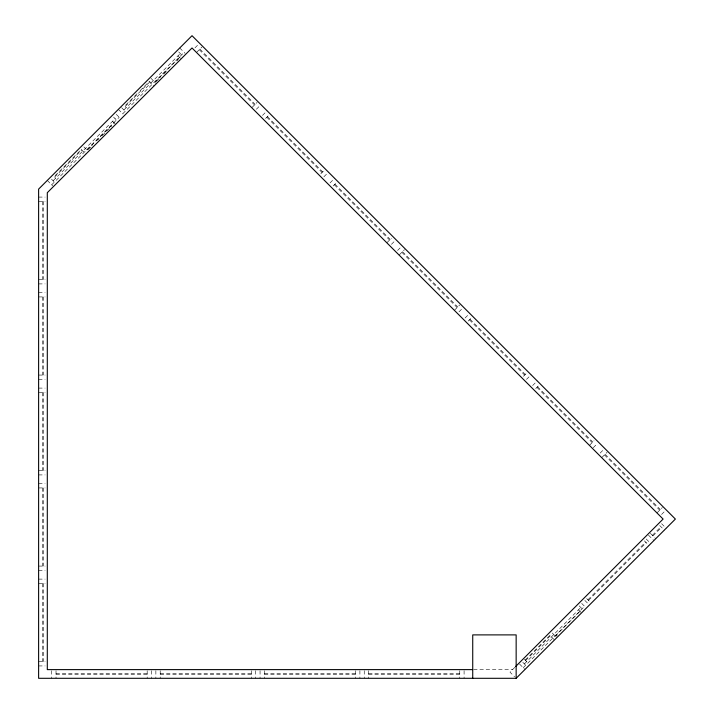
<?xml version="1.0" encoding="UTF-8"?>
<svg xmlns="http://www.w3.org/2000/svg" width="714" height="714" viewBox="0 0 714 714"><rect width="100%" height="100%" fill="white"/><g stroke="black" fill="none" stroke-linecap="round" stroke-linejoin="round"><path stroke-width="0.54" stroke-dasharray="3.57 2.68" d="M79.763 151.029L54.121 176.67L55.656 178.205M137.052 93.739L124.691 106.1L126.226 107.635M140.14 90.651L149.413 81.378L154.019 85.983M54.559 177.108L81.753 149.913M125.128 106.538L149.851 81.815M53.104 180.758L115.159 118.703M123.906 109.956L180.321 53.541M51.676 184.81L119.211 117.275M122.728 113.767L184.123 52.372M86.947 149.985L114.142 122.79M154.804 82.128L179.526 57.397M88.161 149.645L92.82 144.987M97.479 140.328L99.041 138.766M102.147 135.66L111.473 126.333M156.018 81.789L160.65 77.157M163.747 74.06L166.835 70.972M176.876 60.931L178.42 59.387M194.976 47.856L198.037 44.786M196.502 52.461L201.875 47.088M251.756 107.716L257.129 102.343M256.362 109.251L259.432 106.181M262.502 115.391L267.107 110.786M265.572 118.462L268.642 115.391M320.827 173.716L323.897 170.646M323.897 176.786L328.502 172.181M330.038 182.927L334.643 178.322M333.108 185.997L336.178 182.927M386.827 242.787L391.433 238.181M391.433 244.322L394.503 241.252M397.573 250.462L400.643 247.392M399.108 255.059L404.481 249.695M454.363 310.313L459.736 304.949M458.968 311.848L462.029 308.778M465.1 317.989L469.705 313.384M468.17 321.059L471.24 317.989M523.424 376.314L526.495 373.243M526.495 379.384L531.1 374.779M532.635 385.524L537.24 380.919M535.705 388.594L538.775 385.524M589.425 445.384L594.03 440.779M593.263 447.687L597.1 443.849M600.171 453.06L603.241 449.99M601.706 457.665L607.078 452.292M656.96 512.92L662.333 507.547M661.566 514.455L664.636 511.385M514.919 667.251L510.01 672.16L514.615 676.765M525.174 660.057L549.896 635.335L554.501 639.94M525.611 660.504L550.342 635.772M587.899 599.796L645.608 542.087M652.355 535.339L660.95 526.745M524.388 663.922L580.803 607.507M588.514 600.412L646.224 542.702M652.971 535.955L661.566 527.36M523.219 667.724L584.605 606.329M555.296 636.085L580.018 611.362M555.733 636.522L557.277 634.978M38.618 197.082L45.125 197.082M38.618 201.419L45.125 201.419M38.618 279.567L45.125 279.567M38.618 283.904L45.125 283.904M38.618 292.588L45.125 292.588M38.618 296.926L45.125 296.926M38.618 375.064L45.125 375.064M38.618 379.411L45.125 379.411M38.618 388.095L45.125 388.095M38.618 392.432L45.125 392.432M38.618 470.571L45.125 470.571M38.618 474.917L45.125 474.917M38.618 483.601L45.125 483.601M38.618 487.939L45.125 487.939M38.618 566.077L45.125 566.077M38.618 570.424L45.125 570.424M38.618 579.108L45.125 579.108M38.618 583.445L45.125 583.445M38.618 661.583L45.125 661.583M38.618 665.93L45.125 665.93M473.596 669.616L512.554 669.616M56.022 673.525L147.182 673.525M160.213 673.525L251.373 673.525M264.394 673.525L355.563 673.525M368.585 673.525L459.754 673.525M56.022 674.391L147.182 674.391M160.213 674.391L251.373 674.391M264.394 674.391L355.563 674.391M368.585 674.391L459.754 674.391M199.884 49.087L255.139 104.342M267.42 116.623L322.674 171.878M334.946 184.15L390.201 239.404M402.482 251.685L457.736 306.94M470.017 319.22L525.272 374.475M537.544 386.756L592.798 442.011M605.079 454.282L660.334 509.537M199.268 49.703L254.523 104.958M266.804 117.23L322.059 172.485M334.331 184.765L389.585 240.02M401.866 252.301L457.121 307.555M469.401 319.836L524.656 375.091M536.937 387.363L592.192 442.618M604.463 454.898L659.718 510.153M661.566 523.674L666.162 528.28M659.718 525.522L664.323 530.118M179.741 47.981L185.113 53.354M178.714 51.935L183.391 56.611M177.991 55.862L181.061 58.932M650.356 533.349L655.729 538.722M648.517 535.188L653.89 540.56M646.224 539.016L650.829 543.622M644.376 540.855L648.981 545.46M150.966 78.29L156.339 83.663M121.603 107.653L125.218 111.277M118.345 109.376L122.951 113.981M116.293 114.356L119.434 117.498M113.553 117.096L118.229 121.773M112.607 121.255L115.677 124.325M586.667 598.564L589.737 601.634M584.828 600.412L587.899 603.482M581.687 603.41L584.828 606.552M579.197 605.891L583.874 610.568M578.483 609.827L581.553 612.898M83.877 146.914L88.482 151.52M81.316 149.476L85.921 154.081M552.225 633.015L556.831 637.62M51.497 179.152L54.416 182.07M47.294 180.428L52.666 185.801M524.406 659.29L526.709 661.592M522.782 662.306L525.7 665.234M519.56 664.065L524.969 669.473M464.091 670.705L464.091 678.3M459.754 670.705L459.754 678.3M368.585 670.705L368.585 678.3M364.247 670.705L364.247 678.3M359.901 670.705L359.901 678.3M355.563 670.705L355.563 678.3M264.394 670.705L264.394 678.3M260.057 670.705L260.057 678.3M255.719 670.705L255.719 678.3M251.373 670.705L251.373 678.3M160.213 670.705L160.213 678.3M155.866 670.705L155.866 678.3M151.529 670.705L151.529 678.3M147.182 670.705L147.182 678.3M56.022 670.705L56.022 678.3M51.676 670.705L51.676 678.3M43.393 201.419L43.393 279.567M43.393 296.926L43.393 375.064M43.393 392.432L43.393 470.571M43.393 487.939L43.393 566.077M43.393 583.445L43.393 661.583M42.528 201.419L42.528 279.567M42.528 296.926L42.528 375.064M42.528 392.432L42.528 470.571M42.528 487.939L42.528 566.077M42.528 583.445L42.528 661.583"/><path stroke-width="1.07" d="M515.704 666.465L663.101 519.06L192.021 47.981L47.302 192.7L47.302 669.616L472.481 669.616M516.151 678.3L675.382 519.06L192.021 35.7L38.618 189.103L38.618 678.3L516.151 678.3L516.151 634.889L472.73 634.889L472.73 678.3"/></g></svg>
